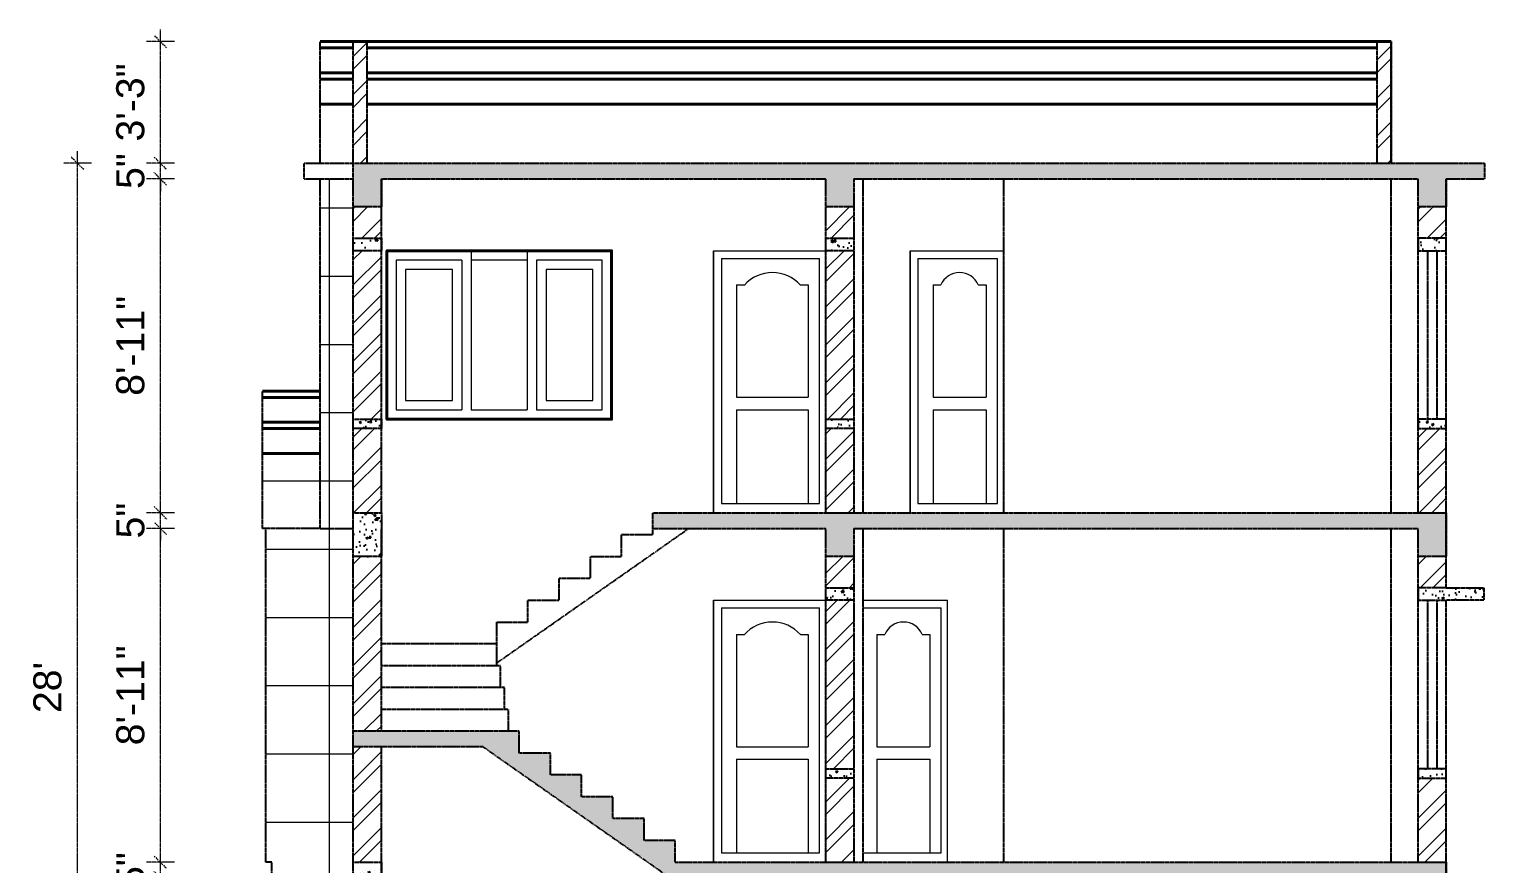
# Model space of a CAD drawing. Header units: inches. Extents: x -111 to 45239, y -6849 to 1261.
# Drawn here: x 26134.8 to 26601.4, y -1376.6 to -1109.1 of the extents above; entities that cross this region are included whole.
import ezdxf

# ---------------------------------------------------------------- set-up
doc = ezdxf.new("R2010")
doc.units = ezdxf.units.IN
doc.header["$LTSCALE"] = 0.5
doc.header["$MEASUREMENT"] = 0
doc.header["$PDMODE"] = 66
doc.linetypes.add('DASH', pattern=[0.35, 0.25, -0.1])
doc.layers.add('A-Wall', color=7, linetype='Continuous')
for name, color, linetype, lineweight in [('A_Title Text', 105, 'Continuous', 60), ('Dimention', 5, 'Continuous', 20), ('Elevation 2', 31, 'Continuous', 40), ('Hatch wall', 9, 'Continuous', 13), ('Toilet', 7, 'Continuous', 25), ('wall', 20, 'Continuous', 40), ('window', 6, 'Continuous', 13)]:
    doc.layers.add(name, color=color, linetype=linetype, lineweight=lineweight)
doc.styles.add('arial', font='arial.ttf')
doc.dimstyles.new('Sudeep', dxfattribs={"dimtxt": 6, "dimasz": 4, "dimexe": 4.5, "dimexo": 4.5, "dimgap": 5, "dimtad": 1, "dimdec": 0, "dimlunit": 4, "dimtxsty": 'arial', "dimblk": 'OBLIQUE', "dimcen": 250, "dimdle": 4, "dimclrd": 86, "dimclre": 5, "dimclrt": 1, "dimadec": 0, "dimazin": 0, "dimtfac": 1, "dimtdec": 0, "dimtix": 1, "dimtmove": 1, "dimatfit": 3, "dimldrblk": 'OBLIQUE', "dimfxl": 4.5, "dimfxlon": 1, "dimfrac": 2, "dimlwd": 15, "dimlwe": 13, "dimarcsym": 0})
pattern_1 = [(90, (3677.94, -4381.958), (-21.875, 0), []), (180, (3677.94, -4381.958), (-2e-15, -21.875), [])]
pattern_2 = [(50, (3677.941, -4381.958), (7.1726018, -0.6275213), [0.75, -8.25]), (355, (3677.941, -4381.958), (-1.3875133, 7.5219213), [0.6, -6.6]), (100.451444, (3678.5385, -4382.0105), (5.7850885, 6.8944), [0.637402, -7.0114211]), (46.1842, (3677.941, -4379.958), (10.6724133, -1.6551928), [1.125, -12.375]), (96.635635, (3678.83, -4380.096), (9.3466195, 9.741186), [0.9561034, -10.5171376]), (351.184164, (3677.941, -4379.958), (9.3466195, 9.741186), [0.9, -9.9]), (21, (3678.941, -4380.458), (5.9690705, -4.0261889), [0.75, -8.25]), (326, (3678.941, -4380.458), (2.4331533, 7.2515005), [0.6, -6.6]), (71.451445, (3679.438, -4380.794), (8.4022238, 3.2253115), [0.637402, -7.0114211]), (37.5, (3677.9408, -4381.9582), (0.12159855, 3.32893854), [0, -6.52, 0, -6.7, 0, -6.625]), (7.5, (3677.9408, -4381.9582), (2.6306954, 3.9441171), [0, -3.82, 0, -6.37, 0, -2.525]), (327.5, (3675.7108, -4381.9582), (5.33822436, -0.22554872), [0, -2.5, 0, -7.8, 0, -10.35]), (317.5, (3674.711, -4381.9582), (5.8318617, 1.0010498), [0, -3.25, 0, -5.18, 0, -7.35])]
pattern_3 = [(45, (3677.941, -4381.958), (-6.098796, 6.098796), []), (45, (3682.007, -4381.958), (-6.098796, 6.098796), [])]

# ---------------------------------------------------------------- blocks, each defined once
blk = doc.blocks.new('_Oblique')
at = {"color": 0, "linetype": 'ByBlock', "lineweight": -2}
blk.add_line((-0.5, -0.5), (0.5, 0.5), dxfattribs=at)
blk = doc.blocks.new('*D908')
at = {"layer": 'A_Title Text', "color": 5, "linetype": 'DASH', "lineweight": 13, "ltscale": 0.1, "transparency": 16777216}
for p, q in [((26181.35, -1376.05), (26172.35, -1376.05)), ((26181.35, -1381.05), (26172.35, -1381.05))]:
    blk.add_line(p, q, dxfattribs=at)
at = {"layer": 'A_Title Text', "color": 86, "linetype": 'DASH', "lineweight": 15, "ltscale": 0.1, "transparency": 16777216}
for p, q in [((26176.85, -1376.05), (26176.85, -1372.05)), ((26176.85, -1381.05), (26176.85, -1376.05)), ((26176.85, -1381.05), (26176.85, -1385.05))]:
    blk.add_line(p, q, dxfattribs=at)
at = {"layer": 'Defpoints', "color": 0, "linetype": 'DASH', "ltscale": 0.1, "transparency": 16777216}
for p in [(26176.85, -1376.05), (26341.89, -1376.05), (26340.31, -1381.05)]:
    blk.add_point(p, dxfattribs=at)
at = {"layer": 'A_Title Text', "color": 86, "linetype": 'DASH', "lineweight": 15, "ltscale": 0.1, "transparency": 16777216, "xscale": 4, "yscale": 4, "zscale": 4}
for p, rotation in [((26176.85, -1376.05), 270), ((26176.85, -1381.05), 90)]:
    blk.add_blockref('_Oblique', p, dxfattribs=dict(at, rotation=rotation))
at = {"layer": 'A_Title Text', "color": 1, "linetype": 'DASH', "ltscale": 0.1, "transparency": 16777216, "insert": (26167.27, -1378.55), "char_height": 9, "attachment_point": 5, "rotation": 90, "style": 'arial'}
blk.add_mtext('5"', dxfattribs=at)
blk = doc.blocks.new('*D909')
at = {"layer": 'A_Title Text', "color": 5, "linetype": 'DASH', "lineweight": 13, "ltscale": 0.1, "transparency": 16777216}
for p, q in [((26181.35, -1269.05), (26172.35, -1269.05)), ((26181.35, -1376.05), (26172.35, -1376.05))]:
    blk.add_line(p, q, dxfattribs=at)
at = {"layer": 'A_Title Text', "color": 86, "linetype": 'DASH', "lineweight": 15, "ltscale": 0.1, "transparency": 16777216}
blk.add_line((26176.85, -1380.05), (26176.85, -1265.05), dxfattribs=at)
at = {"layer": 'Defpoints', "color": 0, "linetype": 'DASH', "ltscale": 0.1, "transparency": 16777216}
for p in [(26176.85, -1269.05), (26334.68, -1269.05), (26341.89, -1376.05)]:
    blk.add_point(p, dxfattribs=at)
at = {"layer": 'A_Title Text', "color": 86, "linetype": 'DASH', "lineweight": 15, "ltscale": 0.1, "transparency": 16777216, "xscale": 4, "yscale": 4, "zscale": 4}
for p, rotation in [((26176.85, -1269.05), 90), ((26176.85, -1376.05), 270)]:
    blk.add_blockref('_Oblique', p, dxfattribs=dict(at, rotation=rotation))
at = {"layer": 'A_Title Text', "color": 1, "linetype": 'DASH', "ltscale": 0.1, "transparency": 16777216, "insert": (26167.25, -1322.55), "char_height": 9, "attachment_point": 5, "rotation": 90, "style": 'arial'}
blk.add_mtext('8\'-11"', dxfattribs=at)
blk = doc.blocks.new('*D910')
at = {"layer": 'A_Title Text', "color": 5, "linetype": 'DASH', "lineweight": 13, "ltscale": 0.1, "transparency": 16777216}
for p, q in [((26181.35, -1264.05), (26172.35, -1264.05)), ((26181.35, -1269.05), (26172.35, -1269.05))]:
    blk.add_line(p, q, dxfattribs=at)
at = {"layer": 'A_Title Text', "color": 86, "linetype": 'DASH', "lineweight": 15, "ltscale": 0.1, "transparency": 16777216}
for p, q in [((26176.85, -1264.05), (26176.85, -1260.05)), ((26176.85, -1269.05), (26176.85, -1264.05)), ((26176.85, -1269.05), (26176.85, -1273.05))]:
    blk.add_line(p, q, dxfattribs=at)
at = {"layer": 'Defpoints', "color": 0, "linetype": 'DASH', "ltscale": 0.1, "transparency": 16777216}
for p in [(26176.85, -1264.05), (26334.68, -1264.05), (26334.68, -1269.05)]:
    blk.add_point(p, dxfattribs=at)
at = {"layer": 'A_Title Text', "color": 86, "linetype": 'DASH', "lineweight": 15, "ltscale": 0.1, "transparency": 16777216, "xscale": 4, "yscale": 4, "zscale": 4}
for p, rotation in [((26176.85, -1264.05), 270), ((26176.85, -1269.05), 90)]:
    blk.add_blockref('_Oblique', p, dxfattribs=dict(at, rotation=rotation))
at = {"layer": 'A_Title Text', "color": 1, "linetype": 'DASH', "ltscale": 0.1, "transparency": 16777216, "insert": (26167.27, -1266.55), "char_height": 9, "attachment_point": 5, "rotation": 90, "style": 'arial'}
blk.add_mtext('5"', dxfattribs=at)
blk = doc.blocks.new('*D911')
at = {"layer": 'A_Title Text', "color": 5, "linetype": 'DASH', "lineweight": 13, "ltscale": 0.1, "transparency": 16777216}
for p, q in [((26181.35, -1157.05), (26172.35, -1157.05)), ((26181.35, -1264.05), (26172.35, -1264.05))]:
    blk.add_line(p, q, dxfattribs=at)
at = {"layer": 'A_Title Text', "color": 86, "linetype": 'DASH', "lineweight": 15, "ltscale": 0.1, "transparency": 16777216}
blk.add_line((26176.85, -1268.05), (26176.85, -1153.05), dxfattribs=at)
at = {"layer": 'Defpoints', "color": 0, "linetype": 'DASH', "ltscale": 0.1, "transparency": 16777216}
for p in [(26176.85, -1157.05), (26222.92, -1157.05), (26334.68, -1264.05)]:
    blk.add_point(p, dxfattribs=at)
at = {"layer": 'A_Title Text', "color": 86, "linetype": 'DASH', "lineweight": 15, "ltscale": 0.1, "transparency": 16777216, "xscale": 4, "yscale": 4, "zscale": 4}
for p, rotation in [((26176.85, -1157.05), 90), ((26176.85, -1264.05), 270)]:
    blk.add_blockref('_Oblique', p, dxfattribs=dict(at, rotation=rotation))
at = {"layer": 'A_Title Text', "color": 1, "linetype": 'DASH', "ltscale": 0.1, "transparency": 16777216, "insert": (26167.25, -1210.55), "char_height": 9, "attachment_point": 5, "rotation": 90, "style": 'arial'}
blk.add_mtext('8\'-11"', dxfattribs=at)
blk = doc.blocks.new('*D912')
at = {"layer": 'A_Title Text', "color": 5, "linetype": 'DASH', "lineweight": 13, "ltscale": 0.1, "transparency": 16777216}
for p, q in [((26181.35, -1152.05), (26172.35, -1152.05)), ((26181.35, -1157.05), (26172.35, -1157.05))]:
    blk.add_line(p, q, dxfattribs=at)
at = {"layer": 'A_Title Text', "color": 86, "linetype": 'DASH', "lineweight": 15, "ltscale": 0.1, "transparency": 16777216}
for p, q in [((26176.85, -1152.05), (26176.85, -1148.05)), ((26176.85, -1157.05), (26176.85, -1152.05)), ((26176.85, -1157.05), (26176.85, -1161.05))]:
    blk.add_line(p, q, dxfattribs=at)
at = {"layer": 'Defpoints', "color": 0, "linetype": 'DASH', "ltscale": 0.1, "transparency": 16777216}
for p in [(26176.85, -1152.05), (26222.92, -1152.05), (26222.92, -1157.05)]:
    blk.add_point(p, dxfattribs=at)
at = {"layer": 'A_Title Text', "color": 86, "linetype": 'DASH', "lineweight": 15, "ltscale": 0.1, "transparency": 16777216, "xscale": 4, "yscale": 4, "zscale": 4}
for p, rotation in [((26176.85, -1152.05), 270), ((26176.85, -1157.05), 90)]:
    blk.add_blockref('_Oblique', p, dxfattribs=dict(at, rotation=rotation))
at = {"layer": 'A_Title Text', "color": 1, "linetype": 'DASH', "ltscale": 0.1, "transparency": 16777216, "insert": (26167.27, -1154.55), "char_height": 9, "attachment_point": 5, "rotation": 90, "style": 'arial'}
blk.add_mtext('5"', dxfattribs=at)
blk = doc.blocks.new('*D913')
at = {"layer": 'A_Title Text', "color": 86, "linetype": 'DASH', "lineweight": 15, "ltscale": 0.1, "transparency": 16777216}
blk.add_line((26176.85, -1156.05), (26176.85, -1109.05), dxfattribs=at)
at = {"layer": 'A_Title Text', "color": 5, "linetype": 'DASH', "lineweight": 13, "ltscale": 0.1, "transparency": 16777216}
for p, q in [((26181.35, -1113.05), (26172.35, -1113.05)), ((26181.35, -1152.05), (26172.35, -1152.05))]:
    blk.add_line(p, q, dxfattribs=at)
at = {"layer": 'Defpoints', "color": 0, "linetype": 'DASH', "ltscale": 0.1, "transparency": 16777216}
for p in [(26176.85, -1113.05), (26228.11, -1113.05), (26222.92, -1152.05)]:
    blk.add_point(p, dxfattribs=at)
at = {"layer": 'A_Title Text', "color": 86, "linetype": 'DASH', "lineweight": 15, "ltscale": 0.1, "transparency": 16777216, "xscale": 4, "yscale": 4, "zscale": 4}
for p, rotation in [((26176.85, -1113.05), 90), ((26176.85, -1152.05), 270)]:
    blk.add_blockref('_Oblique', p, dxfattribs=dict(at, rotation=rotation))
at = {"layer": 'A_Title Text', "color": 1, "linetype": 'DASH', "ltscale": 0.1, "transparency": 16777216, "insert": (26167.25, -1132.55), "char_height": 9, "attachment_point": 5, "rotation": 90, "style": 'arial'}
blk.add_mtext('3\'-3"', dxfattribs=at)
blk = doc.blocks.new('*D905')
at = {"layer": 'A_Title Text', "color": 5, "linetype": 'DASH', "lineweight": 13, "ltscale": 0.1, "transparency": 16777216}
for p, q in [((26154.77, -1152.05), (26145.77, -1152.05)), ((26154.77, -1488.05), (26145.77, -1488.05))]:
    blk.add_line(p, q, dxfattribs=at)
at = {"layer": 'A_Title Text', "color": 86, "linetype": 'DASH', "lineweight": 15, "ltscale": 0.1, "transparency": 16777216}
blk.add_line((26150.27, -1492.05), (26150.27, -1148.05), dxfattribs=at)
at = {"layer": 'Defpoints', "color": 0, "linetype": 'DASH', "ltscale": 0.1, "transparency": 16777216}
for p in [(26150.27, -1152.05), (26222.92, -1152.05), (26182.54, -1488.05)]:
    blk.add_point(p, dxfattribs=at)
at = {"layer": 'A_Title Text', "color": 86, "linetype": 'DASH', "lineweight": 15, "ltscale": 0.1, "transparency": 16777216, "xscale": 4, "yscale": 4, "zscale": 4}
for p, rotation in [((26150.27, -1152.05), 90), ((26150.27, -1488.05), 270)]:
    blk.add_blockref('_Oblique', p, dxfattribs=dict(at, rotation=rotation))
at = {"layer": 'A_Title Text', "color": 1, "linetype": 'DASH', "ltscale": 0.1, "transparency": 16777216, "insert": (26140.68, -1320.05), "char_height": 9, "attachment_point": 5, "rotation": 90, "style": 'arial'}
blk.add_mtext("28'", dxfattribs=at)

msp = doc.modelspace()

# ---------------------------------------------------------------- hatches: boundary and pattern name
at = {"layer": 'A-Wall', "ltscale": 40, "true_color": 0xf26722}
h = msp.add_hatch(dxfattribs=at)
h.set_pattern_fill('AR-CONC', color=30)
h.set_pattern_definition(pattern_2)
h.paths.add_polyline_path([(26247.7, -1157.05), (26390.19, -1157.05), (26390.19, -1166.05), (26399.19, -1166.05), (26399.19, -1157.05), (26580.07, -1157.05), (26580.07, -1166.05), (26589.07, -1166.05), (26589.07, -1157.05), (26601.44, -1157.05), (26601.44, -1152.05), (26238.63, -1152.05), (26238.63, -1166.05), (26247.7, -1166.05)])
h = msp.add_hatch(dxfattribs=at)
h.set_pattern_fill('AR-CONC', color=30)
h.set_pattern_definition(pattern_2)
h.paths.add_polyline_path([(26247.7, -1180.05), (26247.7, -1176.05), (26238.63, -1176.05), (26238.63, -1180.05)])
h.paths.add_polyline_path([(26238.63, -1234.05), (26238.63, -1237.05), (26247.7, -1237.05), (26247.7, -1234.05)])
h = msp.add_hatch(dxfattribs=at)
h.set_pattern_fill('AR-CONC', color=30)
h.set_pattern_definition(pattern_2)
h.paths.add_polyline_path([(26399.19, -1180.05), (26399.19, -1176.05), (26390.19, -1176.05), (26390.19, -1180.05)])
h.paths.add_polyline_path([(26390.19, -1234.05), (26390.19, -1237.05), (26399.19, -1237.05), (26399.19, -1234.05)])
h = msp.add_hatch(dxfattribs=at)
h.set_pattern_fill('AR-CONC', color=30)
h.set_pattern_definition(pattern_2)
h.paths.add_polyline_path([(26580.07, -1176.05), (26580.07, -1180.05), (26589.07, -1180.05), (26589.07, -1176.05)])
h.paths.add_polyline_path([(26580.07, -1234.05), (26580.07, -1237.05), (26589.07, -1237.05), (26589.07, -1234.05)])
h = msp.add_hatch(dxfattribs=at)
h.set_pattern_fill('AR-CONC', color=30)
h.set_pattern_definition(pattern_2)
h.paths.add_polyline_path([(26238.63, -1278.05), (26247.7, -1278.05), (26247.7, -1264.05), (26238.63, -1264.05)])
h = msp.add_hatch(dxfattribs=at)
h.set_pattern_fill('AR-CONC', color=30)
h.set_pattern_definition(pattern_2)
h.paths.add_polyline_path([(26580.07, -1269.05), (26580.07, -1278.05), (26589.07, -1278.05), (26589.07, -1264.05), (26580.07, -1264.05), (26334.68, -1264.05), (26334.68, -1269.05), (26390.19, -1269.05), (26390.19, -1278.05), (26399.19, -1278.05), (26399.19, -1269.05)])
h = msp.add_hatch(dxfattribs=at)
h.set_pattern_fill('AR-CONC', color=30)
h.set_pattern_definition(pattern_2)
h.paths.add_polyline_path([(26399.19, -1288.05), (26390.19, -1288.05), (26390.19, -1292.05), (26399.19, -1292.05)])
h.paths.add_polyline_path([(26399.19, -1346.05), (26390.19, -1346.05), (26390.19, -1349.05), (26399.19, -1349.05)])
h = msp.add_hatch(dxfattribs=at)
h.set_pattern_fill('AR-CONC', color=30)
h.set_pattern_definition(pattern_2)
h.paths.add_polyline_path([(26601.07, -1292.05), (26601.07, -1288.05), (26589.07, -1288.05), (26580.07, -1288.05), (26580.07, -1292.05), (26589.07, -1292.05)])
h.paths.add_polyline_path([(26580.07, -1346.05), (26580.07, -1349.05), (26589.07, -1349.05), (26589.07, -1346.05)])
h = msp.add_hatch(dxfattribs=at)
h.set_pattern_fill('AR-CONC', color=30)
h.set_pattern_definition(pattern_2)
h.paths.add_polyline_path([(26390.19, -1390.05), (26399.19, -1390.05), (26399.19, -1381.05), (26580.07, -1381.05), (26580.07, -1390.05), (26589.07, -1390.05), (26589.07, -1376.05), (26580.07, -1376.05), (26341.89, -1376.05), (26341.89, -1369.05), (26331.89, -1369.05), (26331.89, -1362.05), (26321.89, -1362.05), (26321.89, -1355.05), (26311.89, -1355.05), (26311.89, -1348.05), (26301.89, -1348.05), (26301.89, -1341.05), (26291.89, -1341.05), (26291.89, -1334.05), (26238.63, -1334.05), (26238.63, -1339.05), (26280.31, -1339.05), (26340.31, -1381.05), (26390.19, -1381.05)])
h = msp.add_hatch(dxfattribs=at)
h.set_pattern_fill('AR-CONC', color=30)
h.set_pattern_definition(pattern_2)
h.paths.add_polyline_path([(26238.63, -1390.05), (26247.7, -1390.05), (26247.7, -1376.05), (26238.63, -1376.05)])
at = {"layer": 'Dimention', "ltscale": 40, "true_color": 0xf26722}
h = msp.add_hatch(dxfattribs=at)
h.set_pattern_fill('ANSI32', color=30, scale=23)
h.set_pattern_definition(pattern_3)
h.paths.add_polyline_path([(26238.63, -1152.05), (26243.16, -1152.05), (26243.16, -1113.05), (26238.63, -1113.05)])
h = msp.add_hatch(dxfattribs=at)
h.set_pattern_fill('ANSI32', color=30, scale=23)
h.set_pattern_definition(pattern_3)
h.paths.add_polyline_path([(26566.94, -1152.05), (26571.44, -1152.05), (26571.44, -1113.05), (26566.94, -1113.05)])
h = msp.add_hatch(dxfattribs=at)
h.set_pattern_fill('ANSI32', color=30, scale=23)
h.set_pattern_definition(pattern_3)
h.paths.add_polyline_path([(26247.7, -1166.05), (26238.63, -1166.05), (26238.63, -1176.05), (26247.7, -1176.05)])
h.paths.add_polyline_path([(26247.7, -1180.05), (26238.63, -1180.05), (26238.63, -1234.05), (26247.7, -1234.05)])
h.paths.add_polyline_path([(26247.7, -1237.05), (26238.63, -1237.05), (26238.63, -1264.05), (26247.7, -1264.05)])
h = msp.add_hatch(dxfattribs=at)
h.set_pattern_fill('ANSI32', color=30, scale=23)
h.set_pattern_definition(pattern_3)
h.paths.add_polyline_path([(26399.19, -1166.05), (26390.19, -1166.05), (26390.19, -1176.05), (26399.19, -1176.05)])
h.paths.add_polyline_path([(26399.19, -1180.05), (26390.19, -1180.05), (26390.19, -1234.05), (26399.19, -1234.05)])
h.paths.add_polyline_path([(26399.19, -1237.05), (26390.19, -1237.05), (26390.19, -1264.05), (26399.19, -1264.05)])
h = msp.add_hatch(dxfattribs=at)
h.set_pattern_fill('ANSI32', color=30, scale=23)
h.set_pattern_definition(pattern_3)
h.paths.add_polyline_path([(26589.07, -1166.05), (26580.07, -1166.05), (26580.07, -1176.05), (26589.07, -1176.05)])
h.paths.add_polyline_path([(26589.07, -1237.05), (26580.07, -1237.05), (26580.07, -1264.05), (26589.07, -1264.05)])
h = msp.add_hatch(dxfattribs=at)
h.set_pattern_fill('ANSI32', color=30, scale=23)
h.set_pattern_definition(pattern_3)
h.paths.add_polyline_path([(26238.63, -1334.05), (26247.7, -1334.05), (26247.7, -1278.05), (26238.63, -1278.05)])
h.paths.add_polyline_path([(26238.63, -1376.05), (26247.7, -1376.05), (26247.7, -1339.05), (26238.63, -1339.05)])
h = msp.add_hatch(dxfattribs=at)
h.set_pattern_fill('ANSI32', color=30, scale=23)
h.set_pattern_definition(pattern_3)
h.paths.add_polyline_path([(26399.19, -1278.05), (26390.19, -1278.05), (26390.19, -1288.05), (26399.19, -1288.05)])
h.paths.add_polyline_path([(26399.19, -1292.05), (26390.19, -1292.05), (26390.19, -1346.05), (26399.19, -1346.05)])
h.paths.add_polyline_path([(26390.19, -1376.05), (26399.19, -1376.05), (26399.19, -1349.05), (26390.19, -1349.05)])
h = msp.add_hatch(dxfattribs=at)
h.set_pattern_fill('ANSI32', color=30, scale=23)
h.set_pattern_definition(pattern_3)
h.paths.add_polyline_path([(26589.07, -1349.05), (26580.07, -1349.05), (26580.07, -1376.05), (26589.07, -1376.05)])
h.paths.add_polyline_path([(26580.07, -1278.05), (26580.07, -1288.05), (26589.07, -1288.05), (26589.07, -1278.05)])
at = {"layer": 'Hatch wall'}
h = msp.add_hatch(dxfattribs=at)
h.set_pattern_fill('ANSI37,_O', color=256, scale=175, angle=45)
h.set_pattern_definition(pattern_1)
h.paths.add_polyline_path([(26238.63, -1157.05), (26228.11, -1157.05), (26228.11, -1269.05), (26238.63, -1269.05), (26238.63, -1264.05)])
h.paths.add_polyline_path([(26228.11, -1245.05), (26209.58, -1245.05), (26209.58, -1264.05), (26209.58, -1269.05), (26228.11, -1269.05)])
h = msp.add_hatch(dxfattribs=at)
h.set_pattern_fill('ANSI37,_O', color=256, scale=175, angle=45)
h.set_pattern_definition(pattern_1)
h.paths.add_polyline_path([(26238.63, -1269.05), (26228.11, -1269.05), (26210.69, -1269.05), (26210.69, -1376.05), (26212.54, -1376.05), (26212.54, -1488.05), (26238.63, -1488.05), (26238.63, -1376.05)])

# ---------------------------------------------------------------- linework, layer by layer
at = {"layer": 'Elevation 2'}
for p, q in [((26228.11, -1113.05), (26571.44, -1113.05)), ((26228.11, -1115.05), (26238.63, -1115.05)), ((26243.16, -1115.05), (26566.94, -1115.05)), ((26228.11, -1123.05), (26238.63, -1123.05)), ((26243.16, -1123.05), (26566.94, -1123.05)), ((26228.11, -1125.05), (26238.63, -1125.05)), ((26243.16, -1125.05), (26566.94, -1125.05)), ((26228.11, -1133.05), (26238.63, -1133.05)), ((26243.16, -1133.05), (26566.94, -1133.05)), ((26209.58, -1225.05), (26228.11, -1225.05)), ((26209.58, -1227.05), (26228.11, -1227.05)), ((26209.58, -1235.05), (26228.11, -1235.05)), ((26209.58, -1237.05), (26228.11, -1237.05)), ((26209.58, -1245.05), (26228.11, -1245.05))]:
    msp.add_line(p, q, dxfattribs=at)
at = {"layer": 'Toilet', "color": 1, "linetype": 'DASH', "ltscale": 0.1}
for p, q in [((26228.11, -1152.05), (26228.11, -1113.05)), ((26238.63, -1157.05), (26238.63, -1113.05)), ((26243.16, -1152.05), (26243.16, -1113.05)), ((26566.94, -1152.05), (26566.94, -1113.05)), ((26571.44, -1152.05), (26571.44, -1113.05)), ((26571.44, -1152.05), (26571.44, -1113.05)), ((26571.44, -1113.05), (26571.44, -1152.05)), ((26222.92, -1152.05), (26238.63, -1152.05)), ((26222.92, -1157.05), (26222.92, -1152.05)), ((26238.63, -1152.05), (26601.44, -1152.05)), ((26238.63, -1152.05), (26247.7, -1152.05)), ((26601.44, -1157.05), (26601.44, -1152.05)), ((26222.92, -1157.05), (26238.63, -1157.05)), ((26228.11, -1269.05), (26228.11, -1157.05)), ((26238.63, -1264.05), (26238.63, -1157.05)), ((26247.7, -1157.05), (26390.19, -1157.05)), ((26247.7, -1264.05), (26247.7, -1157.05)), ((26390.19, -1264.05), (26390.19, -1157.05)), ((26399.19, -1157.05), (26580.07, -1157.05)), ((26402.19, -1264.05), (26402.19, -1157.05)), ((26447.19, -1264.05), (26447.19, -1157.05)), ((26571.44, -1264.05), (26571.44, -1157.05)), ((26580.07, -1264.05), (26580.07, -1157.05)), ((26589.07, -1157.05), (26601.44, -1157.05)), ((26589.07, -1180.05), (26589.07, -1157.05)), ((26399.19, -1166.05), (26399.19, -1264.05)), ((26583.07, -1180.05), (26583.07, -1234.05)), ((26586.07, -1180.05), (26586.07, -1234.05)), ((26589.07, -1264.05), (26589.07, -1180.05)), ((26209.58, -1264.05), (26209.58, -1225.05)), ((26209.58, -1264.05), (26209.58, -1225.05)), ((26209.58, -1269.05), (26209.58, -1264.05)), ((26238.63, -1264.05), (26247.7, -1264.05)), ((26334.68, -1271.05), (26334.68, -1264.05)), ((26334.68, -1264.05), (26589.07, -1264.05)), ((26589.07, -1288.05), (26589.07, -1264.05)), ((26228.11, -1269.05), (26209.58, -1269.05)), ((26210.69, -1376.05), (26210.69, -1269.05)), ((26228.11, -1269.05), (26238.63, -1269.05)), ((26238.63, -1376.05), (26238.63, -1269.05)), ((26247.7, -1334.05), (26247.7, -1269.05)), ((26284.68, -1312.16), (26346.26, -1269.05)), ((26334.68, -1269.05), (26390.19, -1269.05)), ((26390.19, -1376.05), (26390.19, -1269.05)), ((26399.19, -1269.05), (26580.07, -1269.05)), ((26399.19, -1269.05), (26399.19, -1376.05)), ((26402.19, -1376.05), (26402.19, -1269.05)), ((26447.19, -1376.05), (26447.19, -1269.05)), ((26571.44, -1376.05), (26571.44, -1269.05)), ((26580.07, -1376.05), (26580.07, -1269.05)), ((26324.68, -1278.05), (26324.68, -1271.05)), ((26324.68, -1271.05), (26334.68, -1271.05)), ((26314.68, -1285.05), (26314.68, -1278.05)), ((26314.68, -1278.05), (26324.68, -1278.05)), ((26304.68, -1292.05), (26304.68, -1285.05)), ((26304.68, -1285.05), (26314.68, -1285.05)), ((26294.68, -1299.05), (26294.68, -1292.05)), ((26294.68, -1292.05), (26304.68, -1292.05)), ((26583.07, -1292.05), (26583.07, -1346.05)), ((26586.07, -1292.05), (26586.07, -1346.05)), ((26589.07, -1288.05), (26601.07, -1288.05)), ((26589.07, -1376.05), (26589.07, -1292.05)), ((26601.07, -1292.05), (26589.07, -1292.05)), ((26601.07, -1288.05), (26601.07, -1292.05)), ((26284.68, -1306.05), (26284.68, -1299.05)), ((26284.68, -1299.05), (26294.68, -1299.05)), ((26284.68, -1306.05), (26247.7, -1306.05)), ((26284.68, -1313.05), (26284.68, -1306.05)), ((26285.92, -1313.05), (26247.7, -1313.05)), ((26285.92, -1320.05), (26285.92, -1313.05)), ((26287.16, -1320.05), (26247.7, -1320.05)), ((26287.16, -1327.05), (26287.16, -1320.05)), ((26288.39, -1327.05), (26247.7, -1327.05)), ((26288.39, -1327.05), (26288.39, -1334.05)), ((26291.89, -1334.05), (26238.63, -1334.05)), ((26291.89, -1341.05), (26291.89, -1334.05)), ((26280.31, -1339.05), (26238.63, -1339.05)), ((26247.7, -1376.05), (26247.7, -1339.05)), ((26280.31, -1339.05), (26340.31, -1381.05)), ((26301.89, -1341.05), (26291.89, -1341.05)), ((26301.89, -1348.05), (26301.89, -1341.05)), ((26311.89, -1348.05), (26301.89, -1348.05)), ((26311.89, -1355.05), (26311.89, -1348.05)), ((26321.89, -1355.05), (26311.89, -1355.05)), ((26321.89, -1362.05), (26321.89, -1355.05)), ((26331.89, -1362.05), (26321.89, -1362.05)), ((26331.89, -1369.05), (26331.89, -1362.05)), ((26341.89, -1369.05), (26331.89, -1369.05)), ((26341.89, -1376.05), (26341.89, -1369.05)), ((26212.54, -1376.05), (26210.69, -1376.05)), ((26212.54, -1488.05), (26212.54, -1376.05)), ((26238.63, -1376.05), (26247.7, -1376.05)), ((26238.63, -1488.05), (26238.63, -1376.05)), ((26247.7, -1446.05), (26247.7, -1376.05)), ((26341.89, -1376.05), (26589.07, -1376.05)), ((26589.07, -1488.05), (26589.07, -1376.05))]:
    msp.add_line(p, q, dxfattribs=at)
for points in [[(26247.7, -1157.05), (26247.7, -1166.05), (26238.63, -1166.05), (26238.63, -1152.05), (26247.7, -1152.05)], [(26390.19, -1152.05), (26399.19, -1152.05)], [(26580.07, -1152.05), (26589.07, -1152.05)], [(26399.19, -1157.05), (26399.19, -1166.05), (26390.19, -1166.05), (26390.19, -1157.05)], [(26589.07, -1157.05), (26589.07, -1166.05), (26580.07, -1166.05), (26580.07, -1157.05)], [(26589.07, -1176.05), (26580.07, -1176.05), (26580.07, -1180.05), (26589.07, -1180.05)], [(26390.19, -1264.05), (26390.19, -1264.05), (26399.19, -1264.05)], [(26580.07, -1264.05), (26589.07, -1264.05), (26589.07, -1278.05), (26580.07, -1278.05), (26580.07, -1269.05)], [(26399.19, -1269.05), (26399.19, -1278.05), (26390.19, -1278.05), (26390.19, -1269.05)], [(26589.07, -1288.05), (26580.07, -1288.05), (26580.07, -1292.05), (26589.07, -1292.05)], [(26390.19, -1376.05), (26399.19, -1376.05)], [(26580.07, -1376.05), (26589.07, -1376.05), (26589.07, -1390.05), (26580.07, -1390.05), (26580.07, -1381.05)]]:
    msp.add_lwpolyline(points, dxfattribs=at)
for points in [[(26238.63, -1176.05), (26247.7, -1176.05), (26247.7, -1180.05), (26238.63, -1180.05)], [(26390.19, -1176.05), (26399.19, -1176.05), (26399.19, -1180.05), (26390.19, -1180.05)], [(26238.63, -1234.05), (26247.7, -1234.05), (26247.7, -1237.05), (26238.63, -1237.05)], [(26390.19, -1234.05), (26399.19, -1234.05), (26399.19, -1237.05), (26390.19, -1237.05)], [(26580.07, -1237.05), (26589.07, -1237.05), (26589.07, -1234.05), (26580.07, -1234.05)], [(26238.63, -1264.05), (26247.7, -1264.05), (26247.7, -1278.05), (26238.63, -1278.05)], [(26390.19, -1288.05), (26399.19, -1288.05), (26399.19, -1292.05), (26390.19, -1292.05)], [(26390.19, -1346.05), (26399.19, -1346.05), (26399.19, -1349.05), (26390.19, -1349.05)], [(26580.07, -1349.05), (26589.07, -1349.05), (26589.07, -1346.05), (26580.07, -1346.05)], [(26238.63, -1376.05), (26247.7, -1376.05), (26247.7, -1390.05), (26238.63, -1390.05)]]:
    msp.add_lwpolyline(points, close=True, dxfattribs=at)
at = {"layer": 'wall', "ltscale": 5}
for points in [[(26321.47, -1180.05), (26321.47, -1234.05), (26249.47, -1234.05), (26249.47, -1180.05)], [(26249.47, -1225.05), (26249.47, -1180.05), (26321.47, -1180.05), (26321.47, -1225.05)]]:
    msp.add_lwpolyline(points, dxfattribs=at)
at = {"layer": 'window', "color": 140, "lineweight": 13}
for p, q in [((26276.47, -1180.05), (26276.47, -1231.05)), ((26294.47, -1180.05), (26294.47, -1231.05)), ((26354.19, -1264.05), (26354.19, -1180.05)), ((26354.19, -1180.05), (26354.19, -1264.05)), ((26354.19, -1180.05), (26390.19, -1180.05)), ((26390.19, -1264.05), (26390.19, -1180.05)), ((26417.19, -1264.05), (26417.19, -1180.05)), ((26417.19, -1180.05), (26417.19, -1264.05)), ((26417.19, -1180.05), (26447.19, -1180.05)), ((26447.19, -1264.05), (26447.19, -1180.05)), ((26273.47, -1183.05), (26273.47, -1225.05)), ((26273.47, -1183.05), (26273.47, -1231.05)), ((26276.47, -1183.05), (26276.47, -1225.05)), ((26294.47, -1183.05), (26294.47, -1225.05)), ((26297.47, -1183.05), (26297.47, -1225.05)), ((26297.47, -1183.05), (26297.47, -1231.05)), ((26356.69, -1182.55), (26356.69, -1261.05)), ((26356.69, -1182.55), (26388.19, -1182.55)), ((26388.19, -1261.05), (26388.19, -1182.55)), ((26419.69, -1182.55), (26419.69, -1261.05)), ((26419.69, -1182.55), (26445.19, -1182.55)), ((26445.19, -1261.05), (26445.19, -1182.55)), ((26361.55, -1191.05), (26364.05, -1191.05)), ((26361.55, -1191.05), (26361.55, -1227.01)), ((26382.05, -1191.05), (26384.55, -1191.05)), ((26384.55, -1191.05), (26384.55, -1227.01)), ((26424.55, -1191.05), (26427.05, -1191.05)), ((26424.55, -1191.05), (26424.55, -1227.01)), ((26439.05, -1191.05), (26441.55, -1191.05)), ((26441.55, -1191.05), (26441.55, -1227.01)), ((26361.55, -1227.01), (26384.55, -1227.01)), ((26424.55, -1227.01), (26441.55, -1227.01)), ((26361.55, -1231.01), (26361.55, -1261.05)), ((26361.55, -1231.01), (26384.55, -1231.01)), ((26384.55, -1231.01), (26384.55, -1261.05)), ((26424.55, -1231.01), (26424.55, -1261.05)), ((26424.55, -1231.01), (26441.55, -1231.01)), ((26441.55, -1231.01), (26441.55, -1261.05)), ((26356.69, -1261.05), (26388.19, -1261.05)), ((26419.69, -1261.05), (26445.19, -1261.05)), ((26354.19, -1376.05), (26354.19, -1292.05)), ((26354.19, -1292.05), (26354.19, -1376.05)), ((26354.19, -1292.05), (26390.19, -1292.05)), ((26390.19, -1376.05), (26390.19, -1292.05)), ((26402.19, -1292.05), (26429.19, -1292.05)), ((26429.19, -1376.05), (26429.19, -1292.05)), ((26356.69, -1294.55), (26356.69, -1373.05)), ((26356.69, -1294.55), (26388.19, -1294.55)), ((26388.19, -1373.05), (26388.19, -1294.55)), ((26402.19, -1294.55), (26427.19, -1294.55)), ((26427.19, -1373.05), (26427.19, -1294.55)), ((26361.55, -1303.05), (26364.05, -1303.05)), ((26361.55, -1303.05), (26361.55, -1339.01)), ((26382.05, -1303.05), (26384.55, -1303.05)), ((26384.55, -1303.05), (26384.55, -1339.01)), ((26406.55, -1303.05), (26409.05, -1303.05)), ((26406.55, -1303.05), (26406.55, -1339.01)), ((26421.05, -1303.05), (26423.55, -1303.05)), ((26423.55, -1303.05), (26423.55, -1339.01)), ((26361.55, -1339.01), (26384.55, -1339.01)), ((26406.55, -1339.01), (26423.55, -1339.01)), ((26361.55, -1343.01), (26361.55, -1373.05)), ((26361.55, -1343.01), (26384.55, -1343.01)), ((26384.55, -1343.01), (26384.55, -1373.05)), ((26406.55, -1343.01), (26406.55, -1373.05)), ((26406.55, -1343.01), (26423.55, -1343.01)), ((26423.55, -1343.01), (26423.55, -1373.05)), ((26356.69, -1373.05), (26388.19, -1373.05)), ((26402.19, -1373.05), (26427.19, -1373.05))]:
    msp.add_line(p, q, dxfattribs=at)
for points in [[(26321.47, -1225.05), (26321.47, -1180.05), (26249.47, -1180.05), (26249.47, -1225.05)], [(26273.47, -1183.05), (26252.47, -1183.05), (26252.47, -1225.05)], [(26252.47, -1183.05), (26252.47, -1231.05), (26273.47, -1231.05)], [(26294.47, -1183.05), (26276.47, -1183.05)], [(26297.47, -1231.05), (26318.47, -1231.05), (26318.47, -1183.05)], [(26318.47, -1225.05), (26318.47, -1183.05), (26297.47, -1183.05)], [(26270.47, -1225.05), (26270.47, -1186.05), (26255.47, -1186.05), (26255.47, -1225.05)], [(26255.47, -1186.05), (26255.47, -1228.05), (26270.47, -1228.05), (26270.47, -1186.05)], [(26300.47, -1228.05), (26315.47, -1228.05), (26315.47, -1186.05)], [(26315.47, -1225.05), (26315.47, -1186.05), (26300.47, -1186.05), (26300.47, -1225.05)], [(26300.47, -1186.05), (26300.47, -1228.05)], [(26249.47, -1227.05), (26249.47, -1234.05), (26321.47, -1234.05), (26321.47, -1227.05)], [(26276.47, -1231.05), (26294.47, -1231.05)]]:
    msp.add_lwpolyline(points, dxfattribs=at)
for centre, radius, start, end in [((26373.05, -1199.18), 12.12, 42.075, 137.925), ((26433.05, -1193.55), 6.5, 22.6199, 157.3801), ((26373.05, -1311.18), 12.12, 42.075, 137.925), ((26415.05, -1305.55), 6.5, 22.6199, 157.3801)]:
    msp.add_arc(centre, radius, start, end, dxfattribs=at)

# ---------------------------------------------------------------- dimensions: what is measured, and where the dimension line sits
at = {"layer": 'A_Title Text', "color": 1, "linetype": 'DASH', "ltscale": 0.1}
for base, p1, p2, picture, middle in [((26176.85, -1113.05), (26222.92, -1152.05), (26228.11, -1113.05), '*D913', (26167.25, -1132.55)), ((26150.27, -1152.05), (26182.54, -1488.05), (26222.92, -1152.05), '*D905', (26140.68, -1320.05)), ((26176.85, -1152.05), (26222.92, -1157.05), (26222.92, -1152.05), '*D912', (26167.27, -1154.55)), ((26176.85, -1157.05), (26334.68, -1264.05), (26222.92, -1157.05), '*D911', (26167.25, -1210.55)), ((26176.85, -1264.05), (26334.68, -1269.05), (26334.68, -1264.05), '*D910', (26167.27, -1266.55)), ((26176.85, -1269.05), (26341.89, -1376.05), (26334.68, -1269.05), '*D909', (26167.25, -1322.55)), ((26176.85, -1376.05), (26340.31, -1381.05), (26341.89, -1376.05), '*D908', (26167.27, -1378.55))]:
    dim = msp.add_linear_dim(base=base, p1=p1, p2=p2, angle=90, dimstyle='Sudeep', override={"dimtxt": 9}, dxfattribs=at)
    dim.commit()
    dim.dimension.update_dxf_attribs({"geometry": picture, "text_midpoint": middle})

doc.saveas('drawing.dxf')
